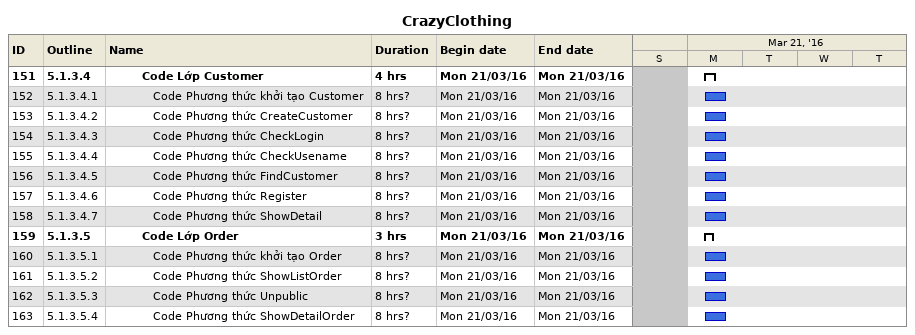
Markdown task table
CrazyClothing

| ID | WBS | Task | Duration | Start | Finish |
|---|---|---|---|---|---|
| 151 | 5.1.3.4 | **Code Lớp Customer** | 4h | 2016-03-21 | 2016-03-21 |
| 152 | 5.1.3.4.1 | Code Phương thức khởi tạo Customer | 8h? | 2016-03-21 | 2016-03-21 |
| 153 | 5.1.3.4.2 | Code Phương thức CreateCustomer | 8h? | 2016-03-21 | 2016-03-21 |
| 154 | 5.1.3.4.3 | Code Phương thức CheckLogin | 8h? | 2016-03-21 | 2016-03-21 |
| 155 | 5.1.3.4.4 | Code Phương thức CheckUsename | 8h? | 2016-03-21 | 2016-03-21 |
| 156 | 5.1.3.4.5 | Code Phương thức FindCustomer | 8h? | 2016-03-21 | 2016-03-21 |
| 157 | 5.1.3.4.6 | Code Phương thức Register | 8h? | 2016-03-21 | 2016-03-21 |
| 158 | 5.1.3.4.7 | Code Phương thức ShowDetail | 8h? | 2016-03-21 | 2016-03-21 |
| 159 | 5.1.3.5 | **Code Lớp Order** | 3h | 2016-03-21 | 2016-03-21 |
| 160 | 5.1.3.5.1 | Code Phương thức khởi tạo Order | 8h? | 2016-03-21 | 2016-03-21 |
| 161 | 5.1.3.5.2 | Code Phương thức ShowListOrder | 8h? | 2016-03-21 | 2016-03-21 |
| 162 | 5.1.3.5.3 | Code Phương thức Unpublic | 8h? | 2016-03-21 | 2016-03-21 |
| 163 | 5.1.3.5.4 | Code Phương thức ShowDetailOrder | 8h? | 2016-03-21 | 2016-03-21 |
